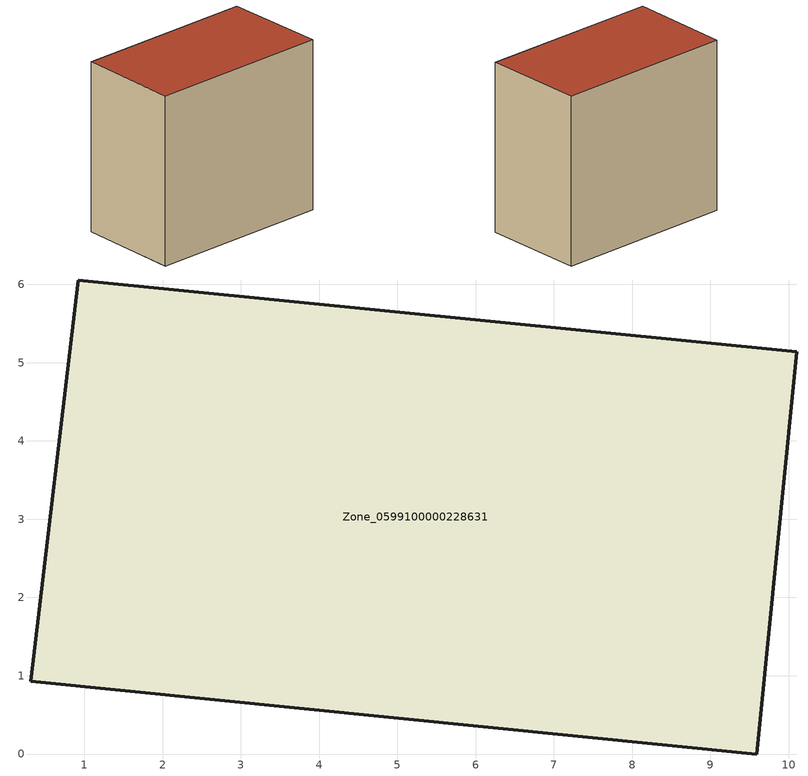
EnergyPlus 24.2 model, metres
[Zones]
Zone_0599100000228631
 floor ground (C_G): 9.59,0 0.32,0.93 0.92,6.06 10.1,5.14 z0
 wall outside (C_F): 0.92,6.06 0.32,0.93 9.59,0 10.1,5.14 0.92,6.06 z0:8.64
 roof outside (C_R): 0.32,0.93 9.59,0 10.1,5.14 0.92,6.06 z8.64
[BUILDING]
Pand.0599100000228631: North Axis=0; Terrain=City; Loads Convergence Tolerance Value=0.04; Temperature Convergence Tolerance Value=0.4; Solar Distribution=FullExterior; Maximum Number of Warmup Days=25; Minimum Number of Warmup Days=1
[Site:Location]
Rotterdam.The.Hague.AP_ZH_NLD Design_Conditions: Latitude=51.96; Longitude=4.45; Time Zone=1; Elevation=-4.5
[SITE:GROUNDTEMPERATURE:BUILDINGSURFACE]
18, 18, 18, 18, 18, 18, 18, 18, 18, 18, 18, 18
[MATERIAL] Thermal Absorptance=0.9; Solar Absorptance=0.7; Visible Absorptance=0.7
Name | Roughness | Thickness | Conductivity | Density | Specific Heat
G.TC.1946 | MediumSmooth | 0.15 | 1 | 540 | 1210
F.TC.1946 | Rough | 0.3 | 0.857143 | 1920 | 840
R.TC.1946 | MediumRough | 0.2 | 0.909091 | 1500 | 1000
[CONSTRUCTION]
C_G: G.TC.1946
C_F: F.TC.1946
C_R: R.TC.1946
[ZONE]
Zone_0599100000228631: Type=1; Multiplier=1; Ceiling Height=Autocalculate; Volume=Autocalculate; Floor Area=autocalculate; Part of Total Floor Area=Yes
[ZONEINFILTRATION:DESIGNFLOWRATE]
Infil_Zone_0599100000228631: Zone or ZoneList or Space or SpaceList=Zone_0599100000228631; Schedule=AlwaysOn; Design Flow Rate Calculation Method=Flow/Area; Flow Rate per Floor Area=0.003; Constant Term Coefficient=1; Temperature Term Coefficient=0; Velocity Term Coefficient=0; Velocity Squared Term Coefficient=0
[HVACTEMPLATE:ZONE:IDEALLOADSAIRSYSTEM]
Zone_0599100000228631: Maximum Heating Supply Air Temperature=50; Minimum Cooling Supply Air Temperature=13; Maximum Heating Supply Air Humidity Ratio=0.0156; Minimum Cooling Supply Air Humidity Ratio=0.0077; Heating Limit=NoLimit; Cooling Limit=NoLimit; Dehumidification Control Type=ConstantSensibleHeatRatio; Cooling Sensible Heat Ratio=0.7; Dehumidification Setpoint=60; Humidification Control Type=None; Humidification Setpoint=30; Outdoor Air Method=None; Outdoor Air Flow Rate per Person=0.00944; Outdoor Air Flow Rate per Zone Floor Area=0; Outdoor Air Flow Rate per Zone=0; Demand Controlled Ventilation Type=None; Outdoor Air Economizer Type=NoEconomizer; Heat Recovery Type=None; Sensible Heat Recovery Effectiveness=0.7; Latent Heat Recovery Effectiveness=0.65
[ZONECONTROL:THERMOSTAT]
ThermostatControl_Zone_0599100000228631: Zone or ZoneList=Zone_0599100000228631; Control Type Schedule=DualSetpointControlType; Control 1=Thermostat_Zone_0599100000228631; Temperature Difference Between Cutout And Setpoint=0
[THERMOSTATSETPOINT:DUALSETPOINT]
Thermostat_Zone_0599100000228631: Heating Setpoint Temperature Schedule=HeatingSetpoint_Zone_0599100000228631; Cooling Setpoint Temperature Schedule=CoolingSetpoint_Zone_0599100000228631
[SCHEDULE:COMPACT]
HeatingSetpoint_Zone_0599100000228631: Through: 12/31, For: AllDays, Until: 24:00, 21
CoolingSetpoint_Zone_0599100000228631: Through: 12/31, For: AllDays, Until: 24:00, 24
DualSetpointControlType: Through: 12/31, For: AllDays, Until: 24:00, 4
AlwaysOn: Through: 12/31, For: AllDays, Until: 24:00, 1
